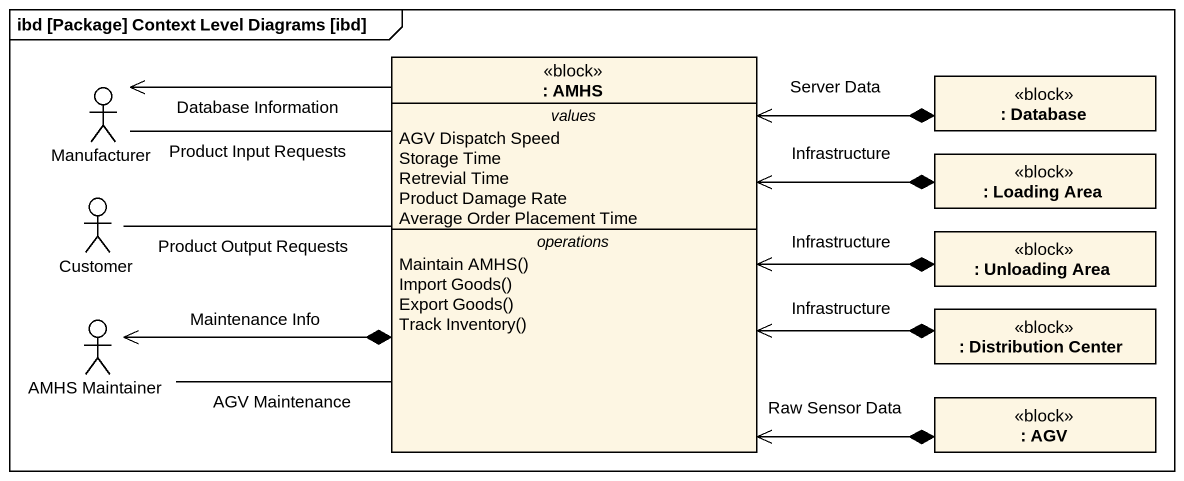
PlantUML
@startuml
mainframe ibd [Package] Context Level Diagrams [ibd]
allowmixing
hide circle
hide empty members
actor Manufacturer
class ": AMHS" as AMHS <<block>> {
  -- values --
  AGV Dispatch Speed
  Storage Time
  Retrevial Time
  Product Damage Rate
  Average Order Placement Time
  -- operations --
  Maintain AMHS()
  Import Goods()
  Export Goods()
  Track Inventory()
}
class ": Database" as Database_ <<block>>
class ": Loading Area" as Loading_Area <<block>>
actor Customer
class ": Unloading Area" as Unloading_Area <<block>>
actor "AMHS Maintainer" as AMHS_Maintainer
class ": Distribution Center" as Distribution_Center <<block>>
class ": AGV" as AGV <<block>>
Manufacturer -right- AMHS : Product Input Requests
AMHS -left-> Manufacturer : Database Information
AMHS *-left-> AMHS_Maintainer : Maintenance Info
Database_ *-left-> "Server Data" AMHS
Loading_Area *-left-> "Infrastructure" AMHS
Customer -right- AMHS : Product Output Requests
Unloading_Area *-left-> "Infrastructure" AMHS
AMHS_Maintainer -right- AMHS : AGV Maintenance
Distribution_Center *-left-> "Infrastructure" AMHS
AGV *-left-> "Raw Sensor Data" AMHS
@enduml
